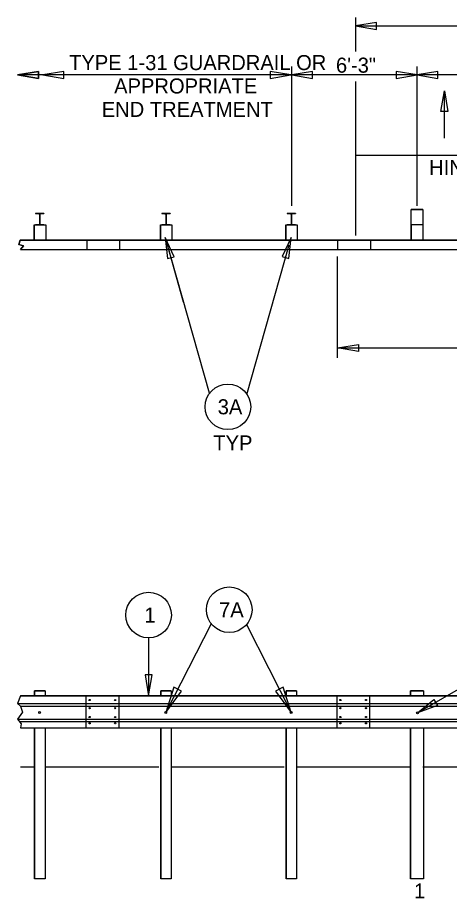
# Model space of a CAD drawing. Extents: x 3.6 to 17.3, y 0.2 to 9.3.
# Drawn here: x 3.63 to 6.21, y 3.93 to 9.2 of the extents above; entities that cross this region are included whole.
import ezdxf

# ---------------------------------------------------------------- set-up
doc = ezdxf.new("R2010")
doc.units = 0
for name, color, linetype in [('SD_P_Dimension Lines', 7, 'Continuous'), ('SD_P_Dimension Text', 7, 'Continuous'), ('SD_P_Prop Hidden Lines', 7, 'Continuous'), ('SD_P_Prop Object Lines', 7, 'Continuous'), ('SD_P_Shading', 7, 'Continuous'), ('SD_X_Exist Hidden Lines', 7, 'Continuous')]:
    doc.layers.add(name, color=color, linetype=linetype)

msp = doc.modelspace()

# ---------------------------------------------------------------- linework, layer by layer
at = {"layer": 'SD_P_Dimension Lines'}
for p, q in [((5.654, 9.199), (5.654, 8.9952)), ((5.779, 9.17), (5.654, 9.149)), ((5.654, 9.149), (11.646, 9.149)), ((5.654, 9.149), (5.779, 9.128)), ((5.779, 9.128), (5.779, 9.17)), ((3.6328, 8.8564), (3.7578, 8.8774)), ((3.7578, 8.8774), (3.6328, 8.8564)), ((3.6328, 8.8564), (3.7578, 8.8774)), ((3.7578, 8.8774), (3.6328, 8.8564)), ((3.7578, 8.8354), (3.6328, 8.8564)), ((3.6328, 8.8564), (3.7578, 8.8354)), ((3.7578, 8.8354), (3.6328, 8.8564)), ((3.6328, 8.8564), (3.7578, 8.8354)), ((5.2663, 8.8564), (3.648, 8.8564)), ((3.7578, 8.8774), (3.7578, 8.8354)), ((3.7578, 8.8354), (3.7578, 8.8774)), ((3.7578, 8.8774), (3.7578, 8.8354)), ((3.7578, 8.8354), (3.7578, 8.8774)), ((3.9088, 8.8774), (3.7838, 8.8564)), ((3.7838, 8.8564), (3.9088, 8.8354)), ((3.9088, 8.8354), (3.9088, 8.8774)), ((5.2675, 8.8564), (5.1425, 8.8774)), ((5.1425, 8.8774), (5.1425, 8.8354)), ((5.1425, 8.8354), (5.2675, 8.8564)), ((6.0163, 8.8564), (5.2675, 8.8564)), ((5.27, 8.9064), (5.27, 8.0717)), ((5.3967, 8.8774), (5.2717, 8.8564)), ((5.2717, 8.8564), (5.3967, 8.8354)), ((5.3967, 8.8354), (5.3967, 8.8774)), ((6.0217, 8.8564), (5.8967, 8.8774)), ((5.8967, 8.8774), (5.8967, 8.8354)), ((5.8967, 8.8354), (6.0217, 8.8564)), ((6.02, 8.9064), (6.02, 8.0717)), ((6.77, 8.8564), (6.02, 8.8564)), ((6.1467, 8.8774), (6.0217, 8.8564)), ((6.0217, 8.8564), (6.1467, 8.8354)), ((6.1467, 8.8354), (6.1467, 8.8774)), ((5.654, 8.8158), (5.654, 7.8954)), ((6.185, 8.4769), (6.185, 8.7616)), ((4.5698, 7.7681), (4.5161, 7.883)), ((4.5161, 7.883), (4.5293, 7.7569)), ((4.7803, 6.9508), (4.5165, 7.8818)), ((4.6257, 7.4964), (4.5165, 7.8818)), ((5.2694, 7.8841), (5.2148, 7.7697)), ((5.2551, 7.7581), (5.2694, 7.8841)), ((5.0045, 6.9445), (5.2569, 7.8397)), ((4.5293, 7.7569), (4.5698, 7.7681)), ((5.2148, 7.7697), (5.2551, 7.7581)), ((5.5465, 7.1622), (5.5465, 7.7697)), ((5.5465, 7.2222), (7.3569, 7.2222)), ((7.7442, 6.0259), (6.0244, 5.0391)), ((4.7906, 5.5719), (4.5184, 5.0412)), ((5.0018, 5.5667), (5.2684, 5.0412)), ((4.416, 5.4873), (4.416, 5.1413)), ((4.395, 5.2663), (4.416, 5.1413)), ((4.437, 5.2663), (4.395, 5.2663)), ((4.416, 5.1413), (4.437, 5.2663)), ((4.5663, 5.1927), (4.5184, 5.0412)), ((4.5184, 5.0412), (4.6135, 5.1678)), ((4.6135, 5.1678), (4.5663, 5.1927)), ((5.2218, 5.1926), (5.174, 5.169)), ((5.174, 5.169), (5.2684, 5.0412)), ((5.2684, 5.0412), (5.2218, 5.1926))]:
    msp.add_line(p, q, dxfattribs=at)
for points in [[(6.1642, 8.6366), (6.185, 8.7616), (6.2058, 8.6366)], [(5.6715, 7.2014), (5.5465, 7.2222), (5.6715, 7.243)], [(6.1432, 5.0833), (6.0244, 5.0391), (6.1225, 5.1194)]]:
    msp.add_lwpolyline(points, close=True, dxfattribs=at)
for centre in [(4.8902, 6.87), (4.416, 5.6238), (4.8983, 5.6556)]:
    msp.add_circle(centre, 0.1364, dxfattribs=at)
at = {"layer": 'SD_P_Prop Hidden Lines'}
for p, q in [((4.2425, 7.8681), (4.2425, 7.8121)), ((5.7425, 7.8681), (5.7425, 7.8121))]:
    msp.add_line(p, q, dxfattribs=at)
at = {"layer": 'SD_P_Prop Object Lines'}
for p, q in [((3.7896, 8.0261), (3.7406, 8.0261)), ((3.7406, 8.0261), (3.7406, 8.0241)), ((3.7616, 8.0241), (3.7406, 8.0241)), ((3.7476, 8.0241), (3.7476, 8.0261)), ((3.7566, 8.0241), (3.7566, 8.0261)), ((3.7636, 8.0221), (3.7636, 7.9611)), ((3.7656, 8.0221), (3.7656, 7.9611)), ((3.7896, 8.0241), (3.7686, 8.0241)), ((3.7706, 8.0241), (3.7706, 8.0261)), ((3.7826, 8.0241), (3.7826, 8.0261)), ((3.7896, 8.0261), (3.7896, 8.0241)), ((4.5445, 8.0261), (4.4955, 8.0261)), ((4.4955, 8.0261), (4.4955, 8.0241)), ((4.5165, 8.0241), (4.4955, 8.0241)), ((4.5025, 8.0241), (4.5025, 8.0261)), ((4.5115, 8.0241), (4.5115, 8.0261)), ((4.5185, 8.0221), (4.5185, 7.9611)), ((4.5205, 8.0221), (4.5205, 7.9611)), ((4.5445, 8.0241), (4.5235, 8.0241)), ((4.5255, 8.0241), (4.5255, 8.0261)), ((4.5375, 8.0241), (4.5375, 8.0261)), ((4.5445, 8.0261), (4.5445, 8.0241)), ((5.2945, 8.0261), (5.2455, 8.0261)), ((5.2455, 8.0261), (5.2455, 8.0241)), ((5.2665, 8.0241), (5.2455, 8.0241)), ((5.2525, 8.0241), (5.2525, 8.0261)), ((5.2615, 8.0241), (5.2615, 8.0261)), ((5.2685, 8.0221), (5.2685, 7.9611)), ((5.2705, 8.0221), (5.2705, 7.9611)), ((5.2945, 8.0241), (5.2735, 8.0241)), ((5.2755, 8.0241), (5.2755, 8.0261)), ((5.2875, 8.0241), (5.2875, 8.0261)), ((5.2945, 8.0261), (5.2945, 8.0241)), ((5.9865, 8.0501), (6.0555, 8.0501)), ((6.0555, 8.0501), (5.9865, 8.0501)), ((5.9865, 8.0501), (6.0555, 8.0501)), ((6.0555, 8.0501), (5.9865, 8.0501)), ((3.7316, 7.9591), (3.8006, 7.9591)), ((3.7316, 7.9591), (3.7316, 7.8681)), ((3.7616, 7.9591), (3.7406, 7.9591)), ((3.7406, 7.9591), (3.7406, 7.9561)), ((3.7476, 7.9561), (3.7476, 7.9591)), ((3.7566, 7.9561), (3.7566, 7.9591)), ((3.7896, 7.9591), (3.7686, 7.9591)), ((3.7706, 7.9561), (3.7706, 7.9591)), ((3.7826, 7.9561), (3.7826, 7.9591)), ((3.7896, 7.9591), (3.7896, 7.9561)), ((3.8006, 7.9591), (3.8006, 7.8681)), ((4.4865, 7.9591), (4.5555, 7.9591)), ((4.4865, 7.9591), (4.4865, 7.8681)), ((4.5165, 7.9591), (4.4955, 7.9591)), ((4.4955, 7.9591), (4.4955, 7.9561)), ((4.5025, 7.9561), (4.5025, 7.9591)), ((4.5115, 7.9561), (4.5115, 7.9591)), ((4.5445, 7.9591), (4.5235, 7.9591)), ((4.5255, 7.9561), (4.5255, 7.9591)), ((4.5375, 7.9561), (4.5375, 7.9591)), ((4.5445, 7.9591), (4.5445, 7.9561)), ((4.5555, 7.9591), (4.5555, 7.8681)), ((5.2365, 7.9591), (5.3055, 7.9591)), ((5.2365, 7.9591), (5.2365, 7.8681)), ((5.2665, 7.9591), (5.2455, 7.9591)), ((5.2455, 7.9591), (5.2455, 7.9561)), ((5.2525, 7.9561), (5.2525, 7.9591)), ((5.2615, 7.9561), (5.2615, 7.9591)), ((5.2945, 7.9591), (5.2735, 7.9591)), ((5.2755, 7.9561), (5.2755, 7.9591)), ((5.2875, 7.9561), (5.2875, 7.9591)), ((5.2945, 7.9591), (5.2945, 7.9561)), ((5.3055, 7.9591), (5.3055, 7.8681)), ((5.9865, 7.9591), (5.9865, 7.8681)), ((5.9865, 7.9591), (5.9865, 7.8681)), ((6.0555, 7.9591), (6.0555, 7.8681)), ((6.0555, 7.9591), (6.0555, 7.8681)), ((3.7896, 7.9561), (3.7406, 7.9561)), ((4.5445, 7.9561), (4.4955, 7.9561)), ((5.2945, 7.9561), (5.2455, 7.9561)), ((3.64, 7.8421), (3.648, 7.8681)), ((3.648, 7.8681), (13.6976, 7.8681)), ((3.8006, 7.8681), (3.7316, 7.8681)), ((4.0465, 7.8681), (4.0465, 7.8121)), ((4.5555, 7.8681), (4.4865, 7.8681)), ((5.3055, 7.8681), (5.2365, 7.8681)), ((5.5465, 7.8681), (5.5465, 7.8121)), ((6.0555, 7.8681), (5.9865, 7.8681)), ((6.0555, 7.8681), (5.9865, 7.8681)), ((3.667, 7.8331), (3.64, 7.8421)), ((3.649, 7.8121), (3.667, 7.8331)), ((3.649, 7.8121), (13.6985, 7.8121)), ((3.7976, 5.1703), (3.7346, 5.1703)), ((3.7346, 5.1703), (3.7346, 5.1413)), ((3.7976, 5.1703), (3.7976, 5.1413)), ((4.5515, 5.1703), (4.4885, 5.1703)), ((4.4885, 5.1703), (4.4885, 5.1413)), ((4.5515, 5.1703), (4.5515, 5.1413)), ((5.3015, 5.1703), (5.2385, 5.1703)), ((5.2385, 5.1703), (5.2385, 5.1413)), ((5.3015, 5.1703), (5.3015, 5.1413)), ((6.0603, 5.1703), (5.9816, 5.1703)), ((5.9816, 5.1703), (5.9816, 5.1413)), ((6.0603, 5.1703), (6.0603, 5.1413)), ((3.649, 5.1413), (3.633, 5.0953)), ((3.649, 5.1413), (13.6956, 5.1413)), ((4.0416, 5.1403), (4.0416, 4.9493)), ((5.5416, 5.1403), (5.5416, 4.9493)), ((3.633, 5.0953), (13.6956, 5.0953)), ((3.633, 5.0953), (3.649, 5.0793)), ((3.649, 5.0793), (13.7106, 5.0793)), ((3.649, 5.0793), (3.661, 5.0423)), ((3.661, 5.0423), (3.633, 5.0003)), ((3.633, 5.0003), (13.6956, 5.0003)), ((3.633, 5.0003), (3.653, 4.9733)), ((3.6433, 4.9863), (13.6956, 4.9863)), ((3.653, 4.9733), (3.649, 4.9493)), ((3.649, 4.9493), (13.6866, 4.9493)), ((3.7346, 4.9493), (3.7346, 4.0453)), ((3.7976, 4.9493), (3.7976, 4.0453)), ((4.4885, 4.9493), (4.4885, 4.0453)), ((4.5515, 4.9493), (4.5515, 4.0453)), ((5.2385, 4.9493), (5.2385, 4.0453)), ((5.3015, 4.9493), (5.3015, 4.0453)), ((5.9816, 4.9493), (5.9816, 4.0453)), ((6.0603, 4.9383), (6.0603, 4.0453)), ((3.649, 4.7163), (3.7346, 4.7163)), ((3.7976, 4.7163), (4.4767, 4.7163)), ((4.5555, 4.7163), (5.2267, 4.7163)), ((5.3055, 4.7163), (5.9767, 4.7163)), ((6.0555, 4.7163), (8.9767, 4.7163)), ((3.7976, 4.0453), (3.7346, 4.0453)), ((4.5515, 4.0453), (4.4885, 4.0453)), ((5.3015, 4.0453), (5.2385, 4.0453)), ((6.0603, 4.0453), (5.9816, 4.0453))]:
    msp.add_line(p, q, dxfattribs=at)
msp.add_lwpolyline([(6.0555, 7.9591), (5.9865, 7.9591), (5.9865, 8.0501), (6.0555, 8.0501)], close=True, dxfattribs=at)
for centre, radius in [((4.0631, 5.1153), 0.00373), ((4.2161, 5.1153), 0.00373), ((5.5631, 5.1153), 0.00373), ((5.7161, 5.1153), 0.00373), ((4.0631, 5.0667), 0.00373), ((4.2161, 5.0667), 0.00373), ((5.5631, 5.0667), 0.00373), ((5.7161, 5.0667), 0.00373), ((3.7645, 5.0412), 0.00565), ((4.0631, 5.0136), 0.00373), ((4.2161, 5.0136), 0.00373), ((4.5184, 5.0412), 0.00565), ((5.2684, 5.0412), 0.00565), ((5.5631, 5.0136), 0.00373), ((5.7161, 5.0136), 0.00373), ((6.0244, 5.0391), 0.00565), ((4.0631, 4.976), 0.00373), ((4.2161, 4.976), 0.00373), ((5.5631, 4.976), 0.00373), ((5.7161, 4.976), 0.00373)]:
    msp.add_circle(centre, radius, dxfattribs=at)
for centre, start, end in [((3.7605, 8.0211), 0, 90), ((3.7676, 8.0211), 90, 180), ((4.5154, 8.0211), 0, 90), ((4.5225, 8.0211), 90, 180), ((5.2654, 8.0211), 0, 90), ((5.2725, 8.0211), 90, 180), ((3.7605, 7.9605), 270, 360), ((3.7676, 7.9605), 180, 270), ((4.5154, 7.9605), 270, 360), ((4.5225, 7.9605), 180, 270), ((5.2654, 7.9605), 270, 360), ((5.2725, 7.9605), 180, 270)]:
    msp.add_arc(centre, 0.00239, start, end, dxfattribs=at)
at = {"layer": 'SD_P_Shading'}
for p, q in [((3.648, 7.8681), (3.64, 7.8421)), ((13.6976, 7.8681), (3.648, 7.8681)), ((3.64, 7.8421), (3.667, 7.8331)), ((3.667, 7.8331), (3.649, 7.8121)), ((3.649, 7.8121), (13.6976, 7.8111)), ((3.7346, 5.1703), (3.7976, 5.1703)), ((3.7346, 5.1413), (3.7346, 5.1703)), ((3.7976, 5.1703), (3.7976, 5.1413)), ((4.4885, 5.1703), (4.5515, 5.1703)), ((4.4885, 5.1413), (4.4885, 5.1703)), ((4.5515, 5.1703), (4.5515, 5.1413)), ((5.2385, 5.1703), (5.3015, 5.1703)), ((5.2385, 5.1413), (5.2385, 5.1703)), ((5.3015, 5.1703), (5.3015, 5.1413)), ((5.9816, 5.1703), (6.0603, 5.1703)), ((5.9816, 5.1413), (5.9816, 5.1703)), ((6.0603, 5.1703), (6.0603, 5.1413)), ((3.649, 5.1413), (3.633, 5.0953)), ((13.6956, 5.1413), (3.649, 5.1413)), ((3.7976, 5.1413), (3.7346, 5.1413)), ((4.5515, 5.1413), (4.4885, 5.1413)), ((5.3015, 5.1413), (5.2385, 5.1413)), ((6.0603, 5.1413), (5.9816, 5.1413)), ((3.633, 5.0953), (3.649, 5.0793)), ((3.649, 5.0793), (3.661, 5.0423)), ((3.661, 5.0423), (3.633, 5.0003)), ((3.633, 5.0003), (3.653, 4.9733)), ((3.653, 4.9733), (3.649, 4.9493)), ((3.649, 4.9493), (13.6866, 4.9493)), ((3.7346, 4.0453), (3.7346, 4.9493)), ((3.7346, 4.9493), (3.7976, 4.9493)), ((3.7976, 4.9493), (3.7976, 4.0453)), ((4.4885, 4.0453), (4.4885, 4.9493)), ((4.4885, 4.9493), (4.5515, 4.9493)), ((4.5515, 4.9493), (4.5515, 4.0453)), ((5.2385, 4.0453), (5.2385, 4.9493)), ((5.2385, 4.9493), (5.3015, 4.9493)), ((5.3015, 4.9493), (5.3015, 4.0453)), ((5.9816, 4.0453), (5.9816, 4.9493)), ((5.9816, 4.9493), (6.0603, 4.9493)), ((6.0603, 4.9493), (6.0603, 4.0453)), ((3.7976, 4.0453), (3.7346, 4.0453)), ((4.5515, 4.0453), (4.4885, 4.0453)), ((5.3015, 4.0453), (5.2385, 4.0453)), ((6.0603, 4.0453), (5.9816, 4.0453))]:
    msp.add_line(p, q, dxfattribs=at)
for points in [[(5.9865, 8.0501), (6.0555, 8.0501), (6.0555, 7.8681), (5.9865, 7.8681)], [(3.7316, 7.9591), (3.8006, 7.9591), (3.8006, 7.8681), (3.7316, 7.8681)], [(4.4865, 7.9591), (4.5555, 7.9591), (4.5555, 7.8681), (4.4865, 7.8681)], [(5.2365, 7.9591), (5.3055, 7.9591), (5.3055, 7.8681), (5.2365, 7.8681)]]:
    msp.add_lwpolyline(points, close=True, dxfattribs=at)
at = {"layer": 'SD_X_Exist Hidden Lines'}
for p, q in [((5.654, 8.3756), (7.3639, 8.3756)), ((4.2376, 5.1393), (4.2376, 4.9493)), ((5.7376, 5.1393), (5.7376, 4.9493))]:
    msp.add_line(p, q, dxfattribs=at)

# ---------------------------------------------------------------- texts
at = {"layer": 'SD_P_Dimension Text'}
for s, p in [('TYPE 1-31 GUARDRAIL OR', (3.9407, 8.8849)), ('6\'-3"', (5.5365, 8.8694)), ('APPROPRIATE', (4.21, 8.7449)), ('END TREATMENT', (4.1359, 8.6049)), ('HINGE POINT', (6.0938, 8.257)), ('3A', (4.8294, 6.825)), ('TYP', (4.8032, 6.6085)), ('7A', (4.8376, 5.6106)), ('1', (4.3906, 5.5788)), ('1', (6.0032, 3.9282))]:
    msp.add_text(s, height=0.09, dxfattribs=at).set_placement(p)

doc.saveas('drawing.dxf')
